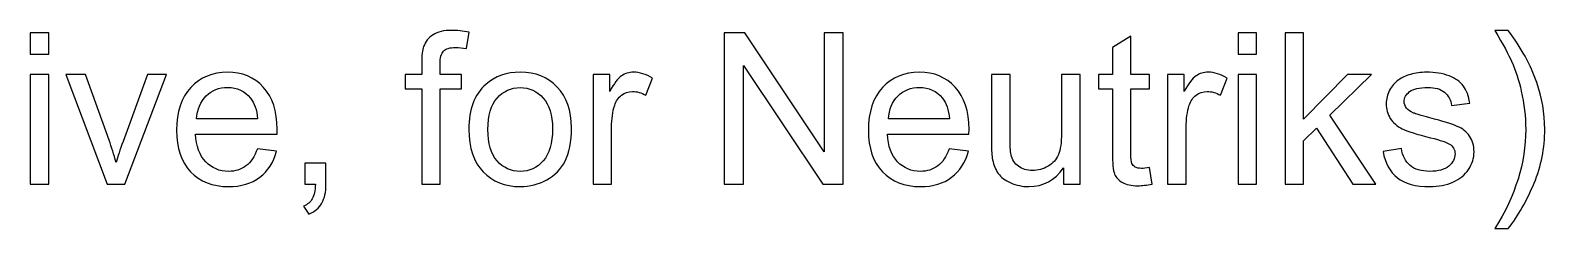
# Model space of a CAD drawing. Header units: centimetres. Extents: x 32 to 238, y -190 to 31.
# Drawn here: x 96.31 to 114.54, y 7.64 to 10.03 of the extents above; entities that cross this region are included whole.
import ezdxf

# ---------------------------------------------------------------- set-up
doc = ezdxf.new("R2010")
doc.units = ezdxf.units.CM
doc.header["$MEASUREMENT"] = 0
doc.layers.add('Layer 1', color=7, linetype='Continuous')

msp = doc.modelspace()

# ---------------------------------------------------------------- linework, layer by layer
at = {"layer": 'Layer 1', "color": 250}
for points, knots in [([(96.30559, 9.74076), (96.30559, 9.74076), (96.30559, 9.99476), (96.30559, 9.99476), (96.30559, 9.99476), (96.52911, 9.99476), (96.52911, 9.99476), (96.52911, 9.99476), (96.52911, 9.74076), (96.52911, 9.74076), (96.52911, 9.74076), (96.30559, 9.74076), (96.30559, 9.74076)], [0, 0, 0, 0, 0.25, 0.25, 0.25, 0.5, 0.5, 0.5, 0.75, 0.75, 0.75, 1, 1, 1, 1]), ([(101.01729, 8.17612), (101.01729, 8.17612), (101.01729, 9.32166), (101.01729, 9.32166), (101.01729, 9.32166), (100.81917, 9.32166), (100.81917, 9.32166), (100.81917, 9.32166), (100.81917, 9.49438), (100.81917, 9.49438), (100.81917, 9.49438), (101.01729, 9.49438), (101.01729, 9.49438), (101.01729, 9.49438), (101.01729, 9.63408), (101.01729, 9.63408), (101.01729, 9.72256), (101.02491, 9.78817), (101.04057, 9.83093), (101.06216, 9.8885), (101.09942, 9.93549), (101.1536, 9.97148), (101.20737, 10.00746), (101.28314, 10.02524), (101.38051, 10.02524), (101.44359, 10.02524), (101.51301, 10.01762), (101.58921, 10.0028), (101.58921, 10.0028), (101.55577, 9.80722), (101.55577, 9.80722), (101.5092, 9.81527), (101.4656, 9.8195), (101.42411, 9.8195), (101.35638, 9.8195), (101.30854, 9.80511), (101.28018, 9.77632), (101.25224, 9.74753), (101.23827, 9.69377), (101.23827, 9.61503), (101.23827, 9.61503), (101.23827, 9.49438), (101.23827, 9.49438), (101.23827, 9.49438), (101.49481, 9.49438), (101.49481, 9.49438), (101.49481, 9.49438), (101.49481, 9.32166), (101.49481, 9.32166), (101.49481, 9.32166), (101.24081, 9.32166), (101.24081, 9.32166), (101.24081, 9.32166), (101.24081, 8.17612), (101.24081, 8.17612), (101.24081, 8.17612), (101.01729, 8.17612), (101.01729, 8.17612)], [0, 0, 0, 0, 0.05263158, 0.05263158, 0.05263158, 0.10526316, 0.10526316, 0.10526316, 0.15789474, 0.15789474, 0.15789474, 0.21052632, 0.21052632, 0.21052632, 0.26315789, 0.26315789, 0.26315789, 0.31578947, 0.31578947, 0.31578947, 0.36842105, 0.36842105, 0.36842105, 0.42105263, 0.42105263, 0.42105263, 0.47368421, 0.47368421, 0.47368421, 0.52631579, 0.52631579, 0.52631579, 0.57894737, 0.57894737, 0.57894737, 0.63157895, 0.63157895, 0.63157895, 0.68421053, 0.68421053, 0.68421053, 0.73684211, 0.73684211, 0.73684211, 0.78947368, 0.78947368, 0.78947368, 0.84210526, 0.84210526, 0.84210526, 0.89473684, 0.89473684, 0.89473684, 0.94736842, 0.94736842, 0.94736842, 1, 1, 1, 1]), ([(104.65923, 8.17612), (104.65923, 8.17612), (104.65923, 9.99476), (104.65923, 9.99476), (104.65923, 9.99476), (104.90646, 9.99476), (104.90646, 9.99476), (104.90646, 9.99476), (105.86065, 8.56728), (105.86065, 8.56728), (105.86065, 8.56728), (105.86065, 9.99476), (105.86065, 9.99476), (105.86065, 9.99476), (106.09179, 9.99476), (106.09179, 9.99476), (106.09179, 9.99476), (106.09179, 8.17612), (106.09179, 8.17612), (106.09179, 8.17612), (105.84456, 8.17612), (105.84456, 8.17612), (105.84456, 8.17612), (104.89037, 9.6036), (104.89037, 9.6036), (104.89037, 9.6036), (104.89037, 8.17612), (104.89037, 8.17612), (104.89037, 8.17612), (104.65923, 8.17612), (104.65923, 8.17612)], [0, 0, 0, 0, 0.1, 0.1, 0.1, 0.2, 0.2, 0.2, 0.3, 0.3, 0.3, 0.4, 0.4, 0.4, 0.5, 0.5, 0.5, 0.6, 0.6, 0.6, 0.7, 0.7, 0.7, 0.8, 0.8, 0.8, 0.9, 0.9, 0.9, 1, 1, 1, 1]), ([(109.77859, 8.37551), (109.77859, 8.37551), (109.80907, 8.17824), (109.80907, 8.17824), (109.74642, 8.16511), (109.69011, 8.15834), (109.64101, 8.15834), (109.56015, 8.15834), (109.4975, 8.17104), (109.45262, 8.19686), (109.40817, 8.22269), (109.37685, 8.25613), (109.35864, 8.29804), (109.34044, 8.33995), (109.33155, 8.428), (109.33155, 8.5622), (109.33155, 8.5622), (109.33155, 9.32166), (109.33155, 9.32166), (109.33155, 9.32166), (109.16645, 9.32166), (109.16645, 9.32166), (109.16645, 9.32166), (109.16645, 9.49438), (109.16645, 9.49438), (109.16645, 9.49438), (109.33155, 9.49438), (109.33155, 9.49438), (109.33155, 9.49438), (109.33155, 9.82035), (109.33155, 9.82035), (109.33155, 9.82035), (109.55507, 9.95454), (109.55507, 9.95454), (109.55507, 9.95454), (109.55507, 9.49438), (109.55507, 9.49438), (109.55507, 9.49438), (109.77859, 9.49438), (109.77859, 9.49438), (109.77859, 9.49438), (109.77859, 9.32166), (109.77859, 9.32166), (109.77859, 9.32166), (109.55507, 9.32166), (109.55507, 9.32166), (109.55507, 9.32166), (109.55507, 8.5495), (109.55507, 8.5495), (109.55507, 8.48558), (109.55888, 8.44451), (109.56692, 8.42631), (109.57454, 8.40811), (109.58724, 8.39371), (109.60502, 8.38271), (109.6228, 8.37212), (109.6482, 8.36662), (109.68122, 8.36662), (109.70578, 8.36662), (109.73837, 8.36958), (109.77859, 8.37551)], [0, 0, 0, 0, 0.05, 0.05, 0.05, 0.1, 0.1, 0.1, 0.15, 0.15, 0.15, 0.2, 0.2, 0.2, 0.25, 0.25, 0.25, 0.3, 0.3, 0.3, 0.35, 0.35, 0.35, 0.4, 0.4, 0.4, 0.45, 0.45, 0.45, 0.5, 0.5, 0.5, 0.55, 0.55, 0.55, 0.6, 0.6, 0.6, 0.65, 0.65, 0.65, 0.7, 0.7, 0.7, 0.75, 0.75, 0.75, 0.8, 0.8, 0.8, 0.85, 0.85, 0.85, 0.9, 0.9, 0.9, 0.95, 0.95, 0.95, 1, 1, 1, 1]), ([(110.84497, 9.74076), (110.84497, 9.74076), (110.84497, 9.99476), (110.84497, 9.99476), (110.84497, 9.99476), (111.06849, 9.99476), (111.06849, 9.99476), (111.06849, 9.99476), (111.06849, 9.74076), (111.06849, 9.74076), (111.06849, 9.74076), (110.84497, 9.74076), (110.84497, 9.74076)], [0, 0, 0, 0, 0.25, 0.25, 0.25, 0.5, 0.5, 0.5, 0.75, 0.75, 0.75, 1, 1, 1, 1]), ([(111.41012, 8.17612), (111.41012, 8.17612), (111.41012, 9.99476), (111.41012, 9.99476), (111.41012, 9.99476), (111.63364, 9.99476), (111.63364, 9.99476), (111.63364, 9.99476), (111.63364, 8.95886), (111.63364, 8.95886), (111.63364, 8.95886), (112.16196, 9.49438), (112.16196, 9.49438), (112.16196, 9.49438), (112.45067, 9.49438), (112.45067, 9.49438), (112.45067, 9.49438), (111.94775, 9.00458), (111.94775, 9.00458), (111.94775, 9.00458), (112.50147, 8.17612), (112.50147, 8.17612), (112.50147, 8.17612), (112.2263, 8.17612), (112.2263, 8.17612), (112.2263, 8.17612), (111.78858, 8.84964), (111.78858, 8.84964), (111.78858, 8.84964), (111.63364, 8.69894), (111.63364, 8.69894), (111.63364, 8.69894), (111.63364, 8.17612), (111.63364, 8.17612), (111.63364, 8.17612), (111.41012, 8.17612), (111.41012, 8.17612)], [0, 0, 0, 0, 0.08333333, 0.08333333, 0.08333333, 0.16666667, 0.16666667, 0.16666667, 0.25, 0.25, 0.25, 0.33333333, 0.33333333, 0.33333333, 0.41666667, 0.41666667, 0.41666667, 0.5, 0.5, 0.5, 0.58333333, 0.58333333, 0.58333333, 0.66666667, 0.66666667, 0.66666667, 0.75, 0.75, 0.75, 0.83333333, 0.83333333, 0.83333333, 0.91666667, 0.91666667, 0.91666667, 1, 1, 1, 1]), ([(114.09659, 7.64272), (114.09659, 7.64272), (113.93657, 7.64272), (113.93657, 7.64272), (114.1838, 8.03938), (114.30741, 8.43647), (114.30741, 8.83398), (114.30741, 8.98934), (114.28963, 9.14344), (114.25407, 9.29626), (114.22613, 9.4203), (114.18676, 9.53925), (114.13638, 9.65355), (114.10421, 9.72764), (114.03732, 9.85167), (113.93657, 10.02524), (113.93657, 10.02524), (114.09659, 10.02524), (114.09659, 10.02524), (114.25153, 9.81781), (114.36625, 9.60953), (114.44076, 9.4004), (114.50426, 9.22048), (114.53601, 9.0321), (114.53601, 8.83525), (114.53601, 8.61215), (114.49325, 8.39625), (114.40774, 8.18797), (114.32265, 7.97969), (114.21893, 7.79808), (114.09659, 7.64272)], [0, 0, 0, 0, 0.1, 0.1, 0.1, 0.2, 0.2, 0.2, 0.3, 0.3, 0.3, 0.4, 0.4, 0.4, 0.5, 0.5, 0.5, 0.6, 0.6, 0.6, 0.7, 0.7, 0.7, 0.8, 0.8, 0.8, 0.9, 0.9, 0.9, 1, 1, 1, 1]), ([(96.30559, 8.17612), (96.30559, 8.17612), (96.30559, 9.49438), (96.30559, 9.49438), (96.30559, 9.49438), (96.52911, 9.49438), (96.52911, 9.49438), (96.52911, 9.49438), (96.52911, 8.17612), (96.52911, 8.17612), (96.52911, 8.17612), (96.30559, 8.17612), (96.30559, 8.17612)], [0, 0, 0, 0, 0.25, 0.25, 0.25, 0.5, 0.5, 0.5, 0.75, 0.75, 0.75, 1, 1, 1, 1]), ([(97.23015, 8.17612), (97.23015, 8.17612), (96.73273, 9.49438), (96.73273, 9.49438), (96.73273, 9.49438), (96.97191, 9.49438), (96.97191, 9.49438), (96.97191, 9.49438), (97.25385, 8.70486), (97.25385, 8.70486), (97.28433, 8.61977), (97.3127, 8.5313), (97.33852, 8.43943), (97.35842, 8.50886), (97.38593, 8.59226), (97.42192, 8.69005), (97.42192, 8.69005), (97.71486, 9.49438), (97.71486, 9.49438), (97.71486, 9.49438), (97.94431, 9.49438), (97.94431, 9.49438), (97.94431, 9.49438), (97.4452, 8.17612), (97.4452, 8.17612), (97.4452, 8.17612), (97.23015, 8.17612), (97.23015, 8.17612)], [0, 0, 0, 0, 0.11111111, 0.11111111, 0.11111111, 0.22222222, 0.22222222, 0.22222222, 0.33333333, 0.33333333, 0.33333333, 0.44444444, 0.44444444, 0.44444444, 0.55555556, 0.55555556, 0.55555556, 0.66666667, 0.66666667, 0.66666667, 0.77777778, 0.77777778, 0.77777778, 0.88888889, 0.88888889, 0.88888889, 1, 1, 1, 1]), ([(99.03905, 8.60284), (99.03905, 8.60284), (99.27019, 8.57236), (99.27019, 8.57236), (99.23421, 8.43816), (99.1669, 8.3336), (99.06868, 8.25952), (98.97047, 8.18543), (98.84516, 8.14818), (98.69234, 8.14818), (98.50015, 8.14818), (98.34775, 8.20745), (98.23514, 8.32598), (98.12253, 8.44409), (98.06623, 8.61046), (98.06623, 8.82424), (98.06623, 9.04522), (98.12296, 9.2171), (98.23683, 9.33902), (98.35071, 9.46136), (98.49845, 9.52232), (98.68006, 9.52232), (98.85575, 9.52232), (98.99926, 9.46263), (99.11059, 9.34283), (99.22193, 9.22302), (99.27781, 9.05454), (99.27781, 8.83737), (99.27781, 8.82424), (99.27739, 8.80435), (99.27654, 8.7781), (99.27654, 8.7781), (98.29483, 8.7781), (98.29483, 8.7781), (98.3033, 8.63374), (98.34394, 8.52283), (98.4176, 8.44621), (98.49083, 8.36958), (98.5827, 8.33106), (98.69234, 8.33106), (98.77404, 8.33106), (98.84389, 8.35265), (98.90147, 8.39583), (98.95946, 8.43901), (99.00518, 8.50801), (99.03905, 8.60284)], [0, 0, 0, 0, 0.06666667, 0.06666667, 0.06666667, 0.13333333, 0.13333333, 0.13333333, 0.2, 0.2, 0.2, 0.26666667, 0.26666667, 0.26666667, 0.33333333, 0.33333333, 0.33333333, 0.4, 0.4, 0.4, 0.46666667, 0.46666667, 0.46666667, 0.53333333, 0.53333333, 0.53333333, 0.6, 0.6, 0.6, 0.66666667, 0.66666667, 0.66666667, 0.73333333, 0.73333333, 0.73333333, 0.8, 0.8, 0.8, 0.86666667, 0.86666667, 0.86666667, 0.93333333, 0.93333333, 0.93333333, 1, 1, 1, 1]), ([(101.58583, 8.83525), (101.58583, 9.07867), (101.65356, 9.25901), (101.78945, 9.37627), (101.90248, 9.47364), (102.04091, 9.52232), (102.2039, 9.52232), (102.38466, 9.52232), (102.53283, 9.46305), (102.64797, 9.34452), (102.7627, 9.22641), (102.82027, 9.06258), (102.82027, 8.85388), (102.82027, 8.68454), (102.79487, 8.55162), (102.74407, 8.45467), (102.69327, 8.35773), (102.61919, 8.28238), (102.52182, 8.22861), (102.42488, 8.17485), (102.31862, 8.14818), (102.2039, 8.14818), (102.01932, 8.14818), (101.87031, 8.20702), (101.75643, 8.32513), (101.64256, 8.44324), (101.58583, 8.61342), (101.58583, 8.83525)], [0, 0, 0, 0, 0.11111111, 0.11111111, 0.11111111, 0.22222222, 0.22222222, 0.22222222, 0.33333333, 0.33333333, 0.33333333, 0.44444444, 0.44444444, 0.44444444, 0.55555556, 0.55555556, 0.55555556, 0.66666667, 0.66666667, 0.66666667, 0.77777778, 0.77777778, 0.77777778, 0.88888889, 0.88888889, 0.88888889, 1, 1, 1, 1]), ([(103.07977, 8.17612), (103.07977, 8.17612), (103.07977, 9.49438), (103.07977, 9.49438), (103.07977, 9.49438), (103.28043, 9.49438), (103.28043, 9.49438), (103.28043, 9.49438), (103.28043, 9.29245), (103.28043, 9.29245), (103.33165, 9.38601), (103.37907, 9.44781), (103.42267, 9.47745), (103.46627, 9.5075), (103.51411, 9.52232), (103.56618, 9.52232), (103.64153, 9.52232), (103.71816, 9.49861), (103.79605, 9.45162), (103.79605, 9.45162), (103.71646, 9.24546), (103.71646, 9.24546), (103.66228, 9.27594), (103.60809, 9.29118), (103.5539, 9.29118), (103.50522, 9.29118), (103.46162, 9.27636), (103.42309, 9.24715), (103.38457, 9.21794), (103.35705, 9.1773), (103.34054, 9.12523), (103.31557, 9.04607), (103.30329, 8.95929), (103.30329, 8.86488), (103.30329, 8.86488), (103.30329, 8.17612), (103.30329, 8.17612), (103.30329, 8.17612), (103.07977, 8.17612), (103.07977, 8.17612)], [0, 0, 0, 0, 0.07692308, 0.07692308, 0.07692308, 0.15384615, 0.15384615, 0.15384615, 0.23076923, 0.23076923, 0.23076923, 0.30769231, 0.30769231, 0.30769231, 0.38461538, 0.38461538, 0.38461538, 0.46153846, 0.46153846, 0.46153846, 0.53846154, 0.53846154, 0.53846154, 0.61538462, 0.61538462, 0.61538462, 0.69230769, 0.69230769, 0.69230769, 0.76923077, 0.76923077, 0.76923077, 0.84615385, 0.84615385, 0.84615385, 0.92307692, 0.92307692, 0.92307692, 1, 1, 1, 1]), ([(107.36729, 8.60284), (107.36729, 8.60284), (107.59843, 8.57236), (107.59843, 8.57236), (107.56245, 8.43816), (107.49514, 8.3336), (107.39692, 8.25952), (107.29871, 8.18543), (107.1734, 8.14818), (107.02058, 8.14818), (106.82839, 8.14818), (106.67599, 8.20745), (106.56338, 8.32598), (106.45077, 8.44409), (106.39447, 8.61046), (106.39447, 8.82424), (106.39447, 9.04522), (106.4512, 9.2171), (106.56507, 9.33902), (106.67895, 9.46136), (106.82669, 9.52232), (107.0083, 9.52232), (107.18399, 9.52232), (107.3275, 9.46263), (107.43883, 9.34283), (107.55017, 9.22302), (107.60605, 9.05454), (107.60605, 8.83737), (107.60605, 8.82424), (107.60563, 8.80435), (107.60478, 8.7781), (107.60478, 8.7781), (106.62307, 8.7781), (106.62307, 8.7781), (106.63154, 8.63374), (106.67218, 8.52283), (106.74584, 8.44621), (106.81907, 8.36958), (106.91094, 8.33106), (107.02058, 8.33106), (107.10228, 8.33106), (107.17213, 8.35265), (107.22971, 8.39583), (107.2877, 8.43901), (107.33342, 8.50801), (107.36729, 8.60284)], [0, 0, 0, 0, 0.06666667, 0.06666667, 0.06666667, 0.13333333, 0.13333333, 0.13333333, 0.2, 0.2, 0.2, 0.26666667, 0.26666667, 0.26666667, 0.33333333, 0.33333333, 0.33333333, 0.4, 0.4, 0.4, 0.46666667, 0.46666667, 0.46666667, 0.53333333, 0.53333333, 0.53333333, 0.6, 0.6, 0.6, 0.66666667, 0.66666667, 0.66666667, 0.73333333, 0.73333333, 0.73333333, 0.8, 0.8, 0.8, 0.86666667, 0.86666667, 0.86666667, 0.93333333, 0.93333333, 0.93333333, 1, 1, 1, 1]), ([(108.74185, 8.17612), (108.74185, 8.17612), (108.74185, 8.37212), (108.74185, 8.37212), (108.6394, 8.22269), (108.50055, 8.14818), (108.32487, 8.14818), (108.2474, 8.14818), (108.17501, 8.163), (108.1077, 8.19263), (108.04039, 8.22269), (107.99043, 8.25994), (107.95784, 8.30481), (107.92524, 8.35011), (107.90238, 8.40514), (107.88926, 8.47034), (107.88037, 8.51436), (107.87571, 8.58379), (107.87571, 8.67862), (107.87571, 8.67862), (107.87571, 9.49438), (107.87571, 9.49438), (107.87571, 9.49438), (108.09923, 9.49438), (108.09923, 9.49438), (108.09923, 9.49438), (108.09923, 8.76498), (108.09923, 8.76498), (108.09923, 8.64856), (108.10389, 8.56982), (108.11278, 8.5296), (108.12675, 8.47076), (108.15638, 8.42504), (108.2021, 8.3916), (108.2474, 8.35815), (108.30328, 8.34122), (108.37016, 8.34122), (108.43705, 8.34122), (108.4997, 8.35815), (108.55812, 8.39244), (108.61654, 8.42673), (108.65803, 8.47372), (108.68258, 8.53257), (108.70671, 8.59141), (108.71899, 8.67735), (108.71899, 8.78953), (108.71899, 8.78953), (108.71899, 9.49438), (108.71899, 9.49438), (108.71899, 9.49438), (108.94251, 9.49438), (108.94251, 9.49438), (108.94251, 9.49438), (108.94251, 8.17612), (108.94251, 8.17612), (108.94251, 8.17612), (108.74185, 8.17612), (108.74185, 8.17612)], [0, 0, 0, 0, 0.05263158, 0.05263158, 0.05263158, 0.10526316, 0.10526316, 0.10526316, 0.15789474, 0.15789474, 0.15789474, 0.21052632, 0.21052632, 0.21052632, 0.26315789, 0.26315789, 0.26315789, 0.31578947, 0.31578947, 0.31578947, 0.36842105, 0.36842105, 0.36842105, 0.42105263, 0.42105263, 0.42105263, 0.47368421, 0.47368421, 0.47368421, 0.52631579, 0.52631579, 0.52631579, 0.57894737, 0.57894737, 0.57894737, 0.63157895, 0.63157895, 0.63157895, 0.68421053, 0.68421053, 0.68421053, 0.73684211, 0.73684211, 0.73684211, 0.78947368, 0.78947368, 0.78947368, 0.84210526, 0.84210526, 0.84210526, 0.89473684, 0.89473684, 0.89473684, 0.94736842, 0.94736842, 0.94736842, 1, 1, 1, 1]), ([(109.99661, 8.17612), (109.99661, 8.17612), (109.99661, 9.49438), (109.99661, 9.49438), (109.99661, 9.49438), (110.19727, 9.49438), (110.19727, 9.49438), (110.19727, 9.49438), (110.19727, 9.29245), (110.19727, 9.29245), (110.24849, 9.38601), (110.29591, 9.44781), (110.33951, 9.47745), (110.38311, 9.5075), (110.43095, 9.52232), (110.48302, 9.52232), (110.55837, 9.52232), (110.635, 9.49861), (110.71289, 9.45162), (110.71289, 9.45162), (110.6333, 9.24546), (110.6333, 9.24546), (110.57912, 9.27594), (110.52493, 9.29118), (110.47074, 9.29118), (110.42206, 9.29118), (110.37846, 9.27636), (110.33993, 9.24715), (110.30141, 9.21794), (110.27389, 9.1773), (110.25738, 9.12523), (110.23241, 9.04607), (110.22013, 8.95929), (110.22013, 8.86488), (110.22013, 8.86488), (110.22013, 8.17612), (110.22013, 8.17612), (110.22013, 8.17612), (109.99661, 8.17612), (109.99661, 8.17612)], [0, 0, 0, 0, 0.07692308, 0.07692308, 0.07692308, 0.15384615, 0.15384615, 0.15384615, 0.23076923, 0.23076923, 0.23076923, 0.30769231, 0.30769231, 0.30769231, 0.38461538, 0.38461538, 0.38461538, 0.46153846, 0.46153846, 0.46153846, 0.53846154, 0.53846154, 0.53846154, 0.61538462, 0.61538462, 0.61538462, 0.69230769, 0.69230769, 0.69230769, 0.76923077, 0.76923077, 0.76923077, 0.84615385, 0.84615385, 0.84615385, 0.92307692, 0.92307692, 0.92307692, 1, 1, 1, 1]), ([(110.84497, 8.17612), (110.84497, 8.17612), (110.84497, 9.49438), (110.84497, 9.49438), (110.84497, 9.49438), (111.06849, 9.49438), (111.06849, 9.49438), (111.06849, 9.49438), (111.06849, 8.17612), (111.06849, 8.17612), (111.06849, 8.17612), (110.84497, 8.17612), (110.84497, 8.17612)], [0, 0, 0, 0, 0.25, 0.25, 0.25, 0.5, 0.5, 0.5, 0.75, 0.75, 0.75, 1, 1, 1, 1]), ([(112.59037, 8.56982), (112.59037, 8.56982), (112.81135, 8.60538), (112.81135, 8.60538), (112.82363, 8.5169), (112.85834, 8.44917), (112.91507, 8.40176), (112.97179, 8.35477), (113.05138, 8.33106), (113.15298, 8.33106), (113.25585, 8.33106), (113.33205, 8.3518), (113.382, 8.39371), (113.43153, 8.4352), (113.45651, 8.48431), (113.45651, 8.54061), (113.45651, 8.59099), (113.43407, 8.63078), (113.38962, 8.65957), (113.3583, 8.67946), (113.2821, 8.70444), (113.16102, 8.73534), (112.99762, 8.77641), (112.88459, 8.81197), (112.82109, 8.84202), (112.75801, 8.8725), (112.71017, 8.91399), (112.67758, 8.96733), (112.64498, 9.02025), (112.62847, 9.07909), (112.62847, 9.14344), (112.62847, 9.20228), (112.64202, 9.25647), (112.66869, 9.30642), (112.69578, 9.35637), (112.73219, 9.39786), (112.77833, 9.43088), (112.81304, 9.45628), (112.86046, 9.47787), (112.92015, 9.49565), (112.98026, 9.51343), (113.04418, 9.52232), (113.11276, 9.52232), (113.21606, 9.52232), (113.30665, 9.5075), (113.38454, 9.47745), (113.46286, 9.44781), (113.52043, 9.40717), (113.55769, 9.35637), (113.59452, 9.30515), (113.62034, 9.23699), (113.63431, 9.15148), (113.63431, 9.15148), (113.41587, 9.121), (113.41587, 9.121), (113.40613, 9.18958), (113.37735, 9.24334), (113.32993, 9.28187), (113.28252, 9.32039), (113.21563, 9.33944), (113.12885, 9.33944), (113.02683, 9.33944), (112.95359, 9.32251), (112.90999, 9.28864), (112.86638, 9.25477), (112.84437, 9.21498), (112.84437, 9.16968), (112.84437, 9.1409), (112.85326, 9.11465), (112.87146, 9.09137), (112.88967, 9.06766), (112.91803, 9.04776), (112.95698, 9.0321), (112.97941, 9.02363), (113.04461, 9.00458), (113.15383, 8.97495), (113.31131, 8.93304), (113.42137, 8.89833), (113.48403, 8.87166), (113.54668, 8.84499), (113.59579, 8.80562), (113.63135, 8.75482), (113.66733, 8.70359), (113.68511, 8.64009), (113.68511, 8.56389), (113.68511, 8.48981), (113.66352, 8.41996), (113.61992, 8.35434), (113.57631, 8.28873), (113.51366, 8.23793), (113.43196, 8.20194), (113.34983, 8.16596), (113.25712, 8.14818), (113.15383, 8.14818), (112.9828, 8.14818), (112.85199, 8.18374), (112.76224, 8.25444), (112.6725, 8.32556), (112.61535, 8.43054), (112.59037, 8.56982)], [0, 0, 0, 0, 0.03030303, 0.03030303, 0.03030303, 0.06060606, 0.06060606, 0.06060606, 0.09090909, 0.09090909, 0.09090909, 0.12121212, 0.12121212, 0.12121212, 0.15151515, 0.15151515, 0.15151515, 0.18181818, 0.18181818, 0.18181818, 0.21212121, 0.21212121, 0.21212121, 0.24242424, 0.24242424, 0.24242424, 0.27272727, 0.27272727, 0.27272727, 0.3030303, 0.3030303, 0.3030303, 0.33333333, 0.33333333, 0.33333333, 0.36363636, 0.36363636, 0.36363636, 0.39393939, 0.39393939, 0.39393939, 0.42424242, 0.42424242, 0.42424242, 0.45454545, 0.45454545, 0.45454545, 0.48484848, 0.48484848, 0.48484848, 0.51515152, 0.51515152, 0.51515152, 0.54545455, 0.54545455, 0.54545455, 0.57575758, 0.57575758, 0.57575758, 0.60606061, 0.60606061, 0.60606061, 0.63636364, 0.63636364, 0.63636364, 0.66666667, 0.66666667, 0.66666667, 0.6969697, 0.6969697, 0.6969697, 0.72727273, 0.72727273, 0.72727273, 0.75757576, 0.75757576, 0.75757576, 0.78787879, 0.78787879, 0.78787879, 0.81818182, 0.81818182, 0.81818182, 0.84848485, 0.84848485, 0.84848485, 0.87878788, 0.87878788, 0.87878788, 0.90909091, 0.90909091, 0.90909091, 0.93939394, 0.93939394, 0.93939394, 0.96969697, 0.96969697, 0.96969697, 1, 1, 1, 1]), ([(98.30753, 8.96098), (98.30753, 8.96098), (99.04159, 8.96098), (99.04159, 8.96098), (99.03185, 9.07189), (99.00349, 9.15487), (98.95735, 9.21032), (98.88665, 9.29626), (98.79436, 9.33944), (98.68133, 9.33944), (98.57889, 9.33944), (98.49295, 9.30515), (98.4231, 9.23657), (98.35367, 9.16799), (98.31515, 9.07613), (98.30753, 8.96098)], [0, 0, 0, 0, 0.2, 0.2, 0.2, 0.4, 0.4, 0.4, 0.6, 0.6, 0.6, 0.8, 0.8, 0.8, 1, 1, 1, 1]), ([(101.81443, 8.83483), (101.81443, 8.66634), (101.85126, 8.54019), (101.92492, 8.45679), (101.999, 8.37297), (102.09171, 8.33106), (102.2039, 8.33106), (102.31481, 8.33106), (102.4071, 8.37297), (102.48118, 8.45721), (102.55484, 8.54146), (102.59167, 8.66973), (102.59167, 8.84202), (102.59167, 9.00458), (102.55442, 9.12777), (102.48033, 9.21117), (102.40625, 9.29499), (102.31396, 9.3369), (102.2039, 9.3369), (102.09171, 9.3369), (101.999, 9.29541), (101.92492, 9.21202), (101.85126, 9.12862), (101.81443, 9.00289), (101.81443, 8.83483)], [0, 0, 0, 0, 0.125, 0.125, 0.125, 0.25, 0.25, 0.25, 0.375, 0.375, 0.375, 0.5, 0.5, 0.5, 0.625, 0.625, 0.625, 0.75, 0.75, 0.75, 0.875, 0.875, 0.875, 1, 1, 1, 1]), ([(106.63577, 8.96098), (106.63577, 8.96098), (107.36983, 8.96098), (107.36983, 8.96098), (107.36009, 9.07189), (107.33173, 9.15487), (107.28559, 9.21032), (107.21489, 9.29626), (107.1226, 9.33944), (107.00957, 9.33944), (106.90713, 9.33944), (106.82119, 9.30515), (106.75134, 9.23657), (106.68191, 9.16799), (106.64339, 9.07613), (106.63577, 8.96098)], [0, 0, 0, 0, 0.2, 0.2, 0.2, 0.4, 0.4, 0.4, 0.6, 0.6, 0.6, 0.8, 0.8, 0.8, 1, 1, 1, 1]), ([(99.61097, 8.17612), (99.61097, 8.17612), (99.61097, 8.43012), (99.61097, 8.43012), (99.61097, 8.43012), (99.86497, 8.43012), (99.86497, 8.43012), (99.86497, 8.43012), (99.86497, 8.17612), (99.86497, 8.17612), (99.86497, 8.08256), (99.84846, 8.00679), (99.81502, 7.94921), (99.782, 7.89164), (99.72908, 7.84677), (99.65669, 7.81544), (99.65669, 7.81544), (99.59573, 7.91196), (99.59573, 7.91196), (99.64314, 7.9327), (99.67786, 7.96318), (99.69987, 8.00298), (99.72231, 8.04319), (99.73501, 8.10077), (99.73755, 8.17612), (99.73755, 8.17612), (99.61097, 8.17612), (99.61097, 8.17612)], [0, 0, 0, 0, 0.11111111, 0.11111111, 0.11111111, 0.22222222, 0.22222222, 0.22222222, 0.33333333, 0.33333333, 0.33333333, 0.44444444, 0.44444444, 0.44444444, 0.55555556, 0.55555556, 0.55555556, 0.66666667, 0.66666667, 0.66666667, 0.77777778, 0.77777778, 0.77777778, 0.88888889, 0.88888889, 0.88888889, 1, 1, 1, 1])]:
    msp.add_open_spline(points, degree=3, knots=knots, dxfattribs=at)

doc.saveas('drawing.dxf')
